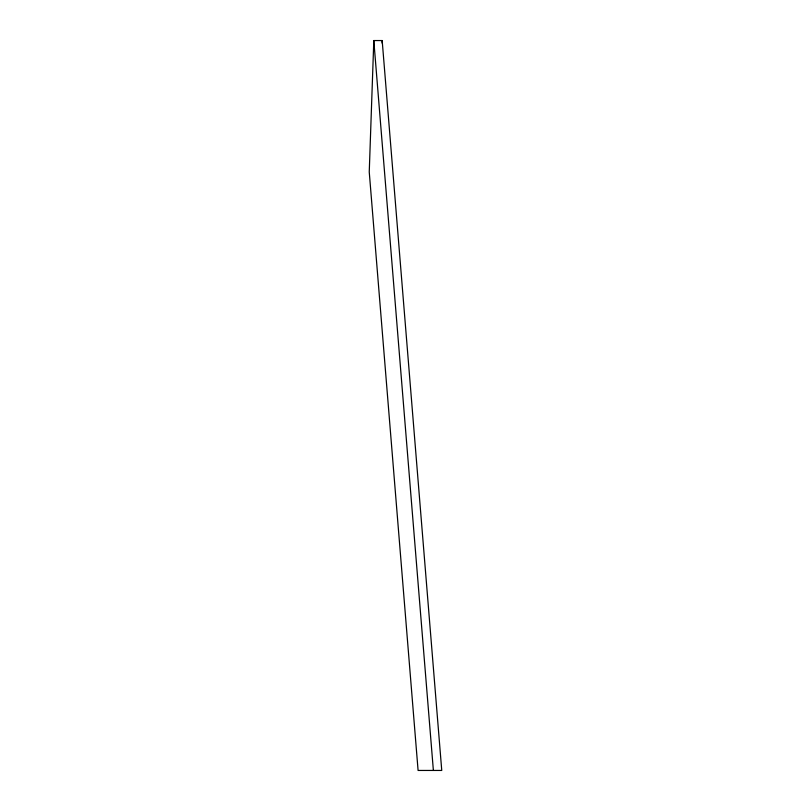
<?xml version="1.0" encoding="UTF-8"?>
<svg xmlns="http://www.w3.org/2000/svg" width="811" height="811" viewBox="0 0 811 811"><rect width="100%" height="100%" fill="white"/><g stroke="black" fill="none" stroke-linecap="round" stroke-linejoin="round"><path stroke-width="1.22" d="M373.8 40.55L369.248 172.003L418.091 770.45L441.752 770.45L382.174 40.55L373.8 40.55L433.378 770.45M382.093 43.074L382.174 40.55"/></g></svg>
